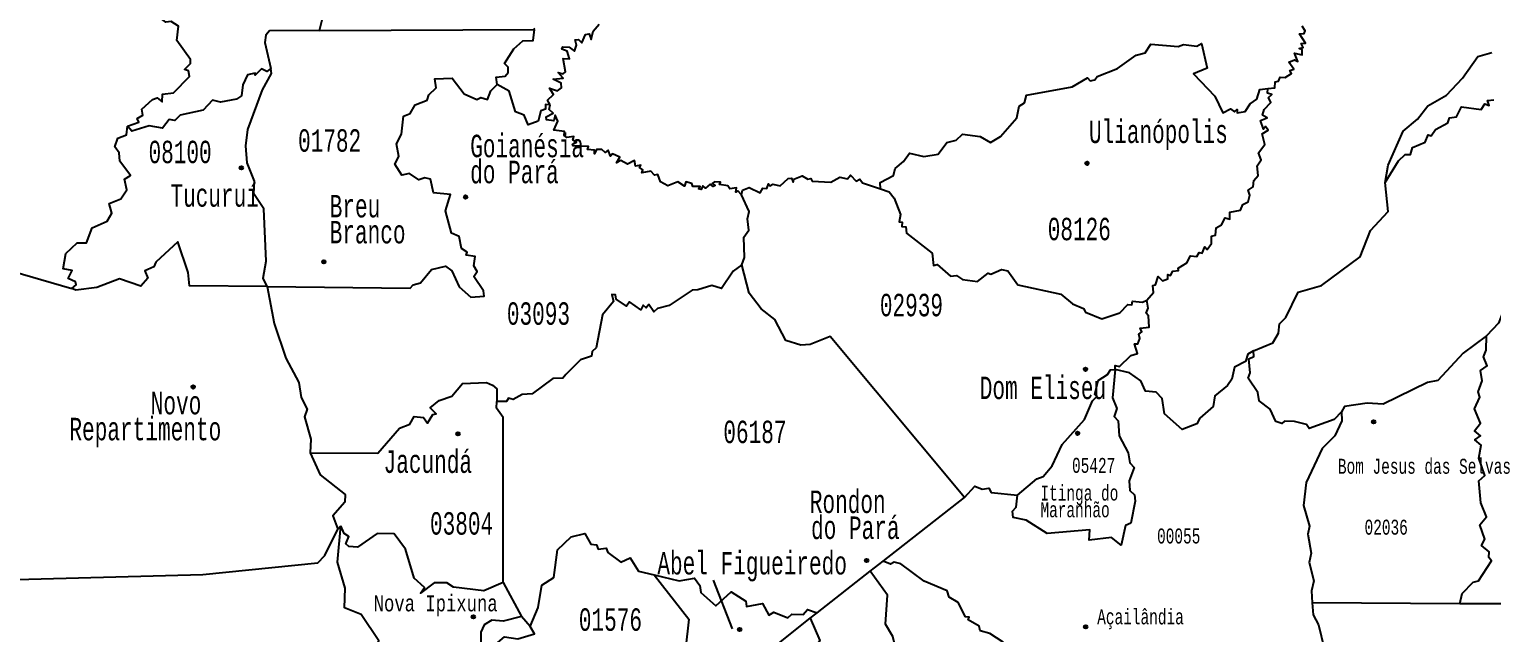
# Model space of a CAD drawing. Header units: millimetres. Extents: x 9851 to 10267, y 23387 to 23778.
# Drawn here: x 10088.58 to 10126.13, y 23675.17 to 23690.68 of the extents above; entities that cross this region are included whole.
import ezdxf
from ezdxf.enums import TextEntityAlignment as Align

# ---------------------------------------------------------------- set-up
doc = ezdxf.new("R2010")
doc.units = ezdxf.units.MM
doc.layers.add('3', color=7, linetype='Continuous')
doc.styles.add('MONOTXT', font='MONOTXT', dxfattribs={"height": 0.2})

# ---------------------------------------------------------------- blocks, each defined once
blk = doc.blocks.new('SEDE')
at = {"layer": '3', "color": 7, "linetype": 'Continuous'}
blk.add_circle((0, 0), 0.00451, dxfattribs=at)

msp = doc.modelspace()

# ---------------------------------------------------------------- linework, layer by layer
at = {"color": 7, "linetype": 'Continuous'}
for p, q in [((10096.031, 23690.644), (10101.552, 23690.667)), ((10101.552, 23690.667), (10101.532, 23690.692)), ((10110.503, 23677.014), (10112.595, 23678.649)), ((10096.501, 23677.832), (10096.577, 23677.925)), ((10110.173, 23676.755), (10110.503, 23677.014)), ((10100.752, 23676.467), (10101.223, 23675.595)), ((10106.636, 23675.279), (10106.152, 23676.524)), ((10108.809, 23675.687), (10110.173, 23676.755)), ((10108.633, 23675.547), (10108.809, 23675.687)), ((10125.314, 23675.915), (10121.523, 23675.946)), ((10130.644, 23675.935), (10125.314, 23675.915)), ((10101.441, 23675.335), (10101.223, 23675.595))]:
    msp.add_line(p, q, dxfattribs=at)
for points in [[(10091.101, 23688.187), (10091.392, 23688.29), (10091.349, 23688.381), (10091.492, 23688.469), (10091.466, 23688.622), (10091.745, 23688.871), (10091.868, 23688.912), (10091.994, 23688.812), (10092.003, 23689.005), (10092.283, 23689.04), (10092.697, 23689.466), (10092.667, 23689.608), (10092.565, 23689.638), (10092.724, 23689.793), (10092.722, 23689.899), (10092.365, 23690.391), (10092.412, 23690.756), (10092.223, 23690.874), (10092.09, 23690.86), (10091.727, 23691.119), (10091.671, 23691.54)], [(10096.031, 23690.644), (10096.152, 23691.12)], [(10100.59, 23689.254), (10100.568, 23689.449), (10100.801, 23689.467), (10100.875, 23689.564), (10100.88, 23689.699), (10100.782, 23689.793), (10101.026, 23690.177), (10101.249, 23690.381), (10101.52, 23690.388), (10101.552, 23690.667)], [(10101.959, 23688.732), (10101.886, 23688.855), (10102.041, 23688.996), (10101.935, 23689.165), (10102.144, 23689.097), (10102.248, 23689.17), (10102.234, 23689.291), (10102.03, 23689.39), (10102.29, 23689.42), (10102.164, 23689.562), (10102.29, 23689.531), (10102.352, 23689.586), (10102.287, 23689.921), (10102.447, 23689.916), (10102.388, 23690.111), (10102.252, 23690.161), (10102.283, 23690.221), (10102.445, 23690.218), (10102.577, 23690.109), (10102.634, 23690.271), (10102.596, 23690.401), (10102.686, 23690.411), (10102.766, 23690.328), (10102.864, 23690.539), (10102.96, 23690.556), (10103.006, 23690.409), (10103.058, 23690.625), (10103.212, 23690.81)], [(10120.381, 23689.157), (10120.562, 23689.167), (10120.571, 23689.328), (10120.657, 23689.345), (10120.698, 23689.447), (10120.827, 23689.44), (10120.986, 23689.536), (10120.949, 23689.615), (10121.052, 23689.648), (10120.922, 23689.826), (10121.07, 23689.891), (10121.148, 23689.846), (10121.063, 23690.058), (10121.267, 23690.02), (10121.267, 23690.144), (10121.19, 23690.18), (10121.287, 23690.21), (10121.238, 23690.312), (10121.347, 23690.317), (10121.197, 23690.56), (10121.319, 23690.569), (10121.338, 23690.637), (10121.26, 23690.751)], [(10096.031, 23690.644), (10094.747, 23690.637), (10094.654, 23690.528), (10094.627, 23690.334), (10094.78, 23689.666)], [(10110.433, 23686.575), (10110.43, 23686.739), (10110.773, 23686.921), (10110.815, 23687.095), (10111.029, 23687.276), (10111.18, 23687.493), (10111.55, 23687.406), (10111.915, 23687.466), (10112.137, 23687.766), (10112.38, 23687.827), (10112.543, 23687.98), (10112.997, 23687.924), (10113.264, 23687.766), (10113.522, 23687.921), (10113.935, 23688.404), (10113.998, 23688.696), (10114.132, 23688.788), (10114.185, 23688.986), (10115.356, 23689.199), (10115.75, 23689.428), (10115.82, 23689.353), (10115.942, 23689.373), (10116.004, 23689.461), (10116.519, 23689.667), (10117.001, 23690.013), (10117.23, 23690.067), (10117.38, 23690.294), (10118.08, 23690.23), (10118.213, 23690.283), (10118.56, 23690.237), (10118.677, 23690.308), (10118.825, 23689.672), (10118.473, 23689.532), (10119.019, 23688.956), (10119.227, 23688.526), (10119.422, 23688.635), (10119.524, 23688.554), (10119.593, 23688.611), (10119.597, 23688.527), (10119.799, 23688.564), (10119.926, 23688.764), (10120.1, 23688.877), (10120.178, 23689.125), (10120.381, 23689.157)], [(10123.392, 23686.743), (10123.472, 23687.189), (10123.859, 23688.059), (10124.228, 23688.362), (10124.492, 23688.71), (10124.971, 23688.983), (10125.383, 23689.42), (10125.774, 23689.978), (10126.134, 23690.08)], [(10094.78, 23689.666), (10094.677, 23689.589), (10094.546, 23689.655), (10094.383, 23689.498), (10094.377, 23689.544), (10094.184, 23689.504), (10094.066, 23689.251), (10094.033, 23688.966), (10093.902, 23688.88), (10093.488, 23688.802), (10093.282, 23688.854), (10093.048, 23688.595), (10092.457, 23688.472), (10092.317, 23688.336), (10092.175, 23688.359), (10092.003, 23688.139), (10091.662, 23688.194), (10091.215, 23688.061), (10091.101, 23688.187)], [(10094.688, 23684.068), (10094.588, 23684.284), (10094.659, 23684.718), (10094.607, 23686.066), (10094.343, 23686.447), (10094.363, 23686.774), (10094.174, 23687.246), (10094.142, 23687.685), (10094.193, 23688.097), (10094.571, 23689.116), (10094.799, 23689.543), (10094.78, 23689.666)], [(10094.688, 23684.068), (10098.362, 23684.022), (10098.438, 23684.114), (10098.626, 23684.163), (10098.912, 23684.501), (10099.264, 23684.587), (10099.43, 23684.47), (10099.615, 23684.064), (10099.917, 23683.792), (10100.262, 23683.816), (10100.241, 23683.959), (10099.998, 23684.326), (10100.084, 23684.454), (10099.992, 23684.596), (10100.026, 23684.835), (10099.8, 23684.869), (10099.827, 23684.954), (10099.682, 23685.046), (10099.614, 23685.353), (10099.421, 23685.435), (10099.266, 23686.009), (10099.393, 23686.43), (10098.959, 23686.478), (10098.879, 23686.828), (10098.74, 23686.863), (10098.58, 23686.806), (10098.342, 23686.967), (10098.147, 23686.93), (10097.963, 23687.211), (10098.068, 23687.405), (10098.012, 23687.734), (10098.137, 23687.983), (10098.185, 23688.445), (10098.361, 23688.515), (10098.487, 23688.732), (10098.794, 23688.85), (10098.836, 23688.994), (10099.028, 23689.174), (10098.997, 23689.406), (10099.435, 23689.419), (10099.744, 23689.02), (10100.075, 23688.871), (10100.171, 23688.919), (10100.347, 23688.871), (10100.431, 23689.097), (10100.59, 23689.254)], [(10101.959, 23688.732), (10101.838, 23688.747), (10101.837, 23688.621), (10101.713, 23688.583), (10101.649, 23688.313), (10101.388, 23688.224), (10101.283, 23688.467), (10101.063, 23688.554), (10100.902, 23689.089), (10100.59, 23689.254)], [(10117.276, 23683.716), (10117.448, 23683.915), (10117.432, 23684.092), (10117.5, 23684.113), (10117.567, 23684.328), (10117.68, 23684.216), (10117.813, 23684.269), (10117.817, 23684.373), (10117.881, 23684.349), (10117.94, 23684.463), (10118.086, 23684.476), (10118.082, 23684.54), (10118.306, 23684.674), (10118.393, 23684.854), (10118.558, 23684.837), (10118.615, 23684.942), (10118.692, 23684.927), (10118.763, 23685.086), (10118.82, 23685.017), (10118.933, 23685.174), (10118.935, 23685.365), (10119.037, 23685.386), (10119.055, 23685.579), (10119.194, 23685.653), (10119.289, 23685.828), (10119.404, 23685.8), (10119.405, 23685.979), (10119.683, 23686.032), (10119.736, 23686.171), (10119.875, 23686.242), (10119.923, 23686.41), (10119.874, 23686.541), (10120.002, 23686.631), (10120.02, 23686.787), (10120.134, 23686.918), (10120.108, 23687.167), (10120.208, 23687.322), (10120.141, 23687.504), (10120.301, 23687.717), (10120.235, 23687.992), (10120.391, 23688.083), (10120.325, 23688.175), (10120.274, 23688.106), (10120.194, 23688.331), (10120.365, 23688.397), (10120.245, 23688.47), (10120.286, 23688.618), (10120.455, 23688.792), (10120.398, 23688.925), (10120.487, 23689.003), (10120.376, 23689.038), (10120.381, 23689.157)], [(10123.392, 23686.743), (10123.733, 23687.299), (10123.907, 23687.458), (10124.043, 23687.455), (10124.1, 23687.639), (10124.423, 23687.773), (10124.502, 23687.961), (10124.572, 23687.935), (10124.69, 23688.102), (10125.002, 23688.276), (10125.048, 23688.397), (10125.226, 23688.428), (10125.352, 23688.687), (10125.862, 23688.617), (10125.953, 23688.757), (10126.065, 23688.715), (10126.018, 23688.844), (10126.188, 23688.861)], [(10106.869, 23686.424), (10106.77, 23686.523), (10106.719, 23686.495), (10106.738, 23686.6), (10106.565, 23686.575), (10106.516, 23686.658), (10106.302, 23686.686), (10106.326, 23686.747), (10106.172, 23686.753), (10106.113, 23686.713), (10106.19, 23686.666), (10106.14, 23686.634), (10106.067, 23686.699), (10105.942, 23686.598), (10105.876, 23686.658), (10105.834, 23686.557), (10105.764, 23686.574), (10105.806, 23686.639), (10105.622, 23686.637), (10105.591, 23686.715), (10105.44, 23686.759), (10105.4, 23686.648), (10105.233, 23686.757), (10104.973, 23686.652), (10104.785, 23686.759), (10104.719, 23686.942), (10104.635, 23686.93), (10104.536, 23687.027), (10104.312, 23686.984), (10104.337, 23687.069), (10104.248, 23687.121), (10104.285, 23687.186), (10104.145, 23687.156), (10104.117, 23687.302), (10103.941, 23687.207), (10103.769, 23687.306), (10103.66, 23687.244), (10103.747, 23687.388), (10103.554, 23687.48), (10103.508, 23687.418), (10103.447, 23687.567), (10103.371, 23687.508), (10103.285, 23687.584), (10103.144, 23687.583), (10103.089, 23687.476), (10103.096, 23687.574), (10102.915, 23687.589), (10102.94, 23687.666), (10102.547, 23687.682), (10102.525, 23687.728), (10102.63, 23687.775), (10102.541, 23687.824), (10102.56, 23687.92), (10102.381, 23687.897), (10102.31, 23687.943), (10102.325, 23688.052), (10102.046, 23688.082), (10102.15, 23688.315), (10102.085, 23688.471), (10102.047, 23688.325), (10101.857, 23688.352), (10101.854, 23688.43), (10102.029, 23688.522), (10101.93, 23688.612), (10101.959, 23688.732)], [(10089.672, 23684.017), (10089.785, 23684.108), (10089.77, 23684.192), (10089.583, 23684.276), (10089.684, 23684.481), (10089.449, 23684.523), (10089.522, 23684.918), (10089.813, 23685.186), (10090.047, 23685.191), (10090.199, 23685.577), (10090.578, 23685.747), (10090.7, 23685.953), (10090.63, 23686.203), (10090.93, 23686.317), (10091.083, 23686.552), (10091.026, 23686.822), (10091.177, 23686.92), (10090.903, 23687.29), (10090.889, 23687.503), (10090.777, 23687.659), (10090.858, 23687.877), (10091.073, 23687.961), (10091.101, 23688.187)], [(10106.869, 23686.424), (10106.893, 23686.544), (10107.062, 23686.614), (10107.347, 23686.477), (10107.419, 23686.598), (10107.516, 23686.586), (10107.563, 23686.706), (10107.597, 23686.65), (10107.674, 23686.701), (10107.858, 23686.658), (10108.068, 23686.846), (10108.154, 23686.853), (10108.197, 23686.75), (10108.212, 23686.823), (10108.428, 23686.914), (10108.568, 23686.822), (10108.645, 23686.846), (10108.685, 23686.77), (10109.158, 23686.751), (10109.395, 23686.874), (10109.591, 23686.836), (10109.662, 23686.928), (10109.809, 23686.775), (10109.902, 23686.826), (10109.973, 23686.729), (10110.433, 23686.575)], [(10110.433, 23686.575), (10110.661, 23686.496), (10110.784, 23686.337), (10110.95, 23685.914), (10110.915, 23685.729), (10110.992, 23685.725), (10110.983, 23685.606), (10111.089, 23685.603), (10111.108, 23685.441), (10111.766, 23684.927), (10111.8, 23684.604), (10111.895, 23684.632), (10112.233, 23684.33), (10112.385, 23684.348), (10112.542, 23684.244), (10112.926, 23684.195), (10113.202, 23684.412), (10113.267, 23684.383), (10113.544, 23684.505), (10113.703, 23684.468), (10113.962, 23684.111), (10115.065, 23683.868), (10115.365, 23683.624), (10115.649, 23683.506), (10115.702, 23683.413), (10116.118, 23683.24), (10116.583, 23683.393), (10116.785, 23683.606), (10116.894, 23683.596), (10116.906, 23683.689), (10117.167, 23683.662), (10117.276, 23683.716)], [(10120.012, 23682.42), (10120.509, 23682.62), (10120.657, 23682.872), (10120.682, 23683.113), (10120.842, 23683.271), (10121.159, 23683.924), (10121.761, 23684.096), (10122.755, 23684.832), (10123.022, 23685.503), (10123.475, 23685.998), (10123.392, 23686.743)], [(10080.82, 23682.084), (10081.019, 23682.244), (10081.1, 23682.134), (10081.567, 23682.072), (10081.812, 23681.924), (10082.572, 23681.847), (10083.058, 23682.26), (10083.6, 23682.376), (10083.768, 23682.542), (10083.939, 23682.601), (10083.938, 23682.706), (10084.024, 23682.71), (10081.942, 23686.261), (10089.672, 23684.017)], [(10106.877, 23684.623), (10106.944, 23684.813), (10106.929, 23685.332), (10107.059, 23685.515), (10107.018, 23685.808), (10107.066, 23685.995), (10106.869, 23686.424)], [(10094.688, 23684.068), (10092.693, 23684.085), (10092.661, 23684.429), (10092.392, 23685.213), (10091.831, 23684.696), (10091.777, 23684.573), (10091.548, 23684.468), (10091.623, 23684.286), (10091.445, 23684.079), (10090.899, 23684.266), (10090.316, 23684.046), (10089.779, 23683.975), (10089.672, 23684.017)], [(10106.877, 23684.623), (10106.654, 23684.463), (10106.353, 23684.018), (10106.103, 23684.092), (10105.75, 23683.983), (10105.604, 23683.97), (10105.009, 23683.581), (10104.709, 23683.502), (10104.619, 23683.414), (10104.49, 23683.607), (10104.423, 23683.524), (10104.343, 23683.592), (10104.286, 23683.473), (10103.996, 23683.675), (10103.918, 23683.565), (10103.653, 23683.742), (10103.633, 23683.857), (10103.542, 23683.867), (10103.583, 23683.68), (10103.298, 23683.341), (10103.133, 23682.49), (10103.035, 23682.403), (10103.02, 23682.277), (10102.731, 23682.185), (10102.355, 23681.808), (10102.282, 23681.711), (10102.019, 23681.703), (10101.493, 23681.315), (10101.237, 23681.297), (10101.002, 23681.168), (10100.888, 23681.198), (10100.83, 23681.111), (10100.586, 23681.114)], [(10112.595, 23678.649), (10109.147, 23682.787), (10108.629, 23682.575), (10108.388, 23682.565), (10108.008, 23682.685), (10107.723, 23683.224), (10107.375, 23683.499), (10107.064, 23683.901), (10106.877, 23684.623)], [(10094.688, 23684.068), (10094.865, 23683.117), (10095.166, 23682.225), (10095.5, 23681.602), (10095.562, 23681.221), (10095.713, 23680.918), (10095.643, 23680.723), (10095.807, 23680.144), (10095.789, 23679.794)], [(10116.461, 23681.935), (10116.46, 23682.039), (10116.572, 23682.013), (10116.864, 23682.297), (10117.033, 23682.349), (10116.96, 23682.593), (10117.04, 23682.599), (10117.094, 23682.737), (10117.067, 23682.844), (10117.148, 23682.908), (10117.102, 23683), (10117.334, 23683.023), (10117.319, 23683.315), (10117.254, 23683.38), (10117.312, 23683.515), (10117.276, 23683.716)], [(10126.708, 23683.648), (10126.424, 23683.438), (10126.302, 23683.129), (10125.995, 23682.803)], [(10125.995, 23682.803), (10125.397, 23682.353), (10124.744, 23681.65), (10124.481, 23681.602), (10123.344, 23681.048), (10122.934, 23681.068), (10122.353, 23680.989), (10122.274, 23680.848)], [(10125.314, 23675.915), (10125.373, 23676.183), (10125.652, 23676.476), (10125.79, 23676.507), (10126.128, 23677.024), (10126.056, 23677.112), (10126.066, 23677.255), (10125.865, 23677.418), (10125.95, 23677.575), (10125.826, 23677.947), (10125.993, 23678.153), (10125.853, 23678.515), (10125.802, 23679.075), (10125.955, 23679.215), (10125.803, 23679.663), (10125.862, 23679.995), (10125.7, 23680.128), (10125.839, 23680.233), (10125.685, 23680.359), (10125.845, 23680.559), (10125.689, 23680.922), (10125.828, 23681.223), (10125.784, 23681.367), (10125.882, 23681.642), (10125.843, 23681.911), (10126.017, 23682.03), (10125.916, 23682.258), (10125.99, 23682.431), (10125.995, 23682.803)], [(10120.012, 23682.42), (10119.867, 23682.333), (10119.808, 23682.138), (10119.523, 23681.994), (10119.455, 23681.686), (10119.342, 23681.522), (10119.022, 23681.264), (10118.976, 23680.985), (10118.633, 23680.684), (10118.559, 23680.538), (10118.186, 23680.399), (10117.732, 23680.801), (10117.665, 23681.189), (10117.514, 23681.354), (10117.239, 23681.384), (10117.12, 23681.648), (10116.834, 23681.854), (10116.461, 23681.935)], [(10122.274, 23680.848), (10122.089, 23680.649), (10121.44, 23680.425), (10121.375, 23680.521), (10121.068, 23680.601), (10120.81, 23680.61), (10120.738, 23680.548), (10120.586, 23680.598), (10120.438, 23680.915), (10120.158, 23681.13), (10120.125, 23681.35), (10119.877, 23681.712), (10119.932, 23681.852), (10119.895, 23682.212), (10120.024, 23682.273), (10120.012, 23682.42)], [(10116.461, 23681.935), (10116.39, 23681.206), (10116.509, 23680.932), (10116.433, 23680.727), (10116.54, 23680.616), (10116.565, 23680.23), (10116.794, 23679.796), (10116.838, 23679.536), (10116.952, 23679.416), (10116.825, 23679.078), (10116.84, 23678.827), (10116.96, 23678.716), (10116.975, 23678.551), (10116.866, 23677.989), (10116.726, 23677.932), (10116.612, 23677.422), (10116.372, 23677.621), (10115.791, 23677.553), (10115.815, 23677.819), (10114.713, 23677.728), (10114.177, 23678.069), (10113.842, 23678.134), (10113.826, 23678.299), (10113.922, 23678.397), (10113.957, 23678.711)], [(10113.957, 23678.711), (10114.453, 23679.131), (10114.612, 23679.192), (10114.847, 23679.459), (10115.102, 23680.012), (10115.675, 23680.651), (10115.876, 23681.13), (10115.995, 23681.247), (10115.941, 23681.296), (10116.022, 23681.656), (10116.264, 23681.804), (10116.34, 23681.929), (10116.461, 23681.935)], [(10095.789, 23679.794), (10097.53, 23679.79), (10098.084, 23680.428), (10098.353, 23680.535), (10098.466, 23680.728), (10098.702, 23680.707), (10098.809, 23680.56), (10098.943, 23680.782), (10099.024, 23680.794), (10098.87, 23680.954), (10099.108, 23681.141), (10099.433, 23681.255), (10099.7, 23681.581), (10100.32, 23681.601), (10100.474, 23681.534), (10100.589, 23681.444), (10100.586, 23681.114)], [(10100.752, 23676.467), (10100.752, 23680.704), (10100.574, 23680.943), (10100.586, 23681.114)], [(10122.274, 23680.848), (10122.281, 23680.622), (10122.105, 23680.235), (10121.779, 23679.908), (10121.369, 23679.037), (10121.297, 23678.446), (10121.454, 23677.916), (10121.409, 23677.707), (10121.495, 23677.221), (10121.446, 23676.981), (10121.564, 23676.505), (10121.499, 23676.253), (10121.523, 23675.946)], [(10095.789, 23679.794), (10096.049, 23679.235), (10096.69, 23678.726), (10096.683, 23678.527), (10096.372, 23678.178), (10096.501, 23677.832)], [(10112.595, 23678.649), (10112.858, 23678.942), (10113.048, 23678.864), (10113.216, 23678.889), (10113.277, 23678.781), (10113.957, 23678.711)], [(10097.643, 23672.862), (10097.561, 23673.203), (10097.563, 23674.03), (10097.474, 23674.42), (10097.474, 23674.791), (10097.555, 23674.968), (10097.099, 23675.64), (10096.67, 23675.819), (10096.688, 23676.323), (10096.492, 23676.984), (10096.577, 23677.925)], [(10100.752, 23676.467), (10100.253, 23676.25), (10099.475, 23676.35), (10099.304, 23676.457), (10098.974, 23676.459), (10098.625, 23676.195), (10098.729, 23676.338), (10098.462, 23676.578), (10098.238, 23677.319), (10097.95, 23677.714), (10097.513, 23677.728), (10097.005, 23677.37), (10096.784, 23677.39), (10096.705, 23677.458), (10096.785, 23677.647), (10096.664, 23677.725), (10096.577, 23677.925)], [(10087.601, 23676.522), (10093.037, 23676.669), (10095.987, 23676.969), (10096.17, 23677.159), (10096.501, 23677.832)], [(10101.441, 23675.335), (10101.65, 23675.82), (10101.745, 23676.398), (10102.045, 23676.594), (10102.147, 23677.306), (10102.49, 23677.635), (10102.842, 23677.721), (10102.997, 23677.45), (10103.143, 23677.435), (10103.191, 23677.319), (10103.39, 23677.346), (10103.433, 23677.232), (10103.767, 23676.992), (10104.006, 23677.095), (10104.226, 23676.758), (10104.627, 23676.659)], [(10115.12, 23673.837), (10113.784, 23674.501), (10113.624, 23674.713), (10113.584, 23674.932), (10113.241, 23675.158), (10112.995, 23675.228), (10112.972, 23675.34), (10112.69, 23675.503), (10112.71, 23675.574), (10112.62, 23675.585), (10112.434, 23675.951), (10112.203, 23676.086), (10112.147, 23676.25), (10111.56, 23676.504), (10110.956, 23676.949), (10110.789, 23676.989), (10110.692, 23676.939), (10110.503, 23677.014)], [(10104.627, 23676.659), (10105.265, 23676.508), (10105.661, 23676.577), (10105.8, 23676.389), (10105.822, 23676.206), (10106.206, 23675.865), (10106.599, 23676.228), (10106.979, 23675.985), (10107, 23675.846), (10107.41, 23675.926), (10107.569, 23675.629), (10107.7, 23675.701), (10108.054, 23675.561), (10108.157, 23675.654), (10108.452, 23675.644), (10108.562, 23675.769), (10108.809, 23675.687)], [(10104.627, 23676.659), (10105.512, 23675.528), (10105.43, 23674.765), (10105.614, 23674.565), (10105.58, 23674.411), (10105.708, 23674.139), (10105.932, 23673.842), (10106.117, 23673.804), (10106.237, 23673.674)], [(10111.383, 23672.401), (10111.635, 23672.647), (10111.603, 23672.804), (10111.741, 23672.857), (10111.817, 23673.041), (10111.892, 23673.057), (10111.641, 23673.3), (10111.101, 23674.169), (10110.942, 23674.268), (10110.958, 23674.708), (10110.816, 23674.832), (10110.75, 23675.079), (10110.567, 23675.397), (10110.617, 23676.143), (10110.173, 23676.755)], [(10121.523, 23675.946), (10121.549, 23675.631), (10121.682, 23675.377), (10121.83, 23674.779)], [(10101.223, 23675.595), (10100.752, 23675.472), (10100.46, 23675.494), (10100.263, 23675.375), (10100.176, 23675.194), (10100.178, 23674.938)], [(10100.83, 23671.964), (10100.923, 23672.101), (10100.813, 23672.175), (10100.806, 23672.379), (10100.535, 23673.032), (10100.58, 23673.294), (10100.733, 23673.565), (10100.74, 23673.93), (10100.693, 23674.123), (10100.483, 23674.409), (10100.614, 23674.928), (10100.784, 23675.068), (10101.124, 23675.022), (10101.552, 23675.151), (10101.441, 23675.335)], [(10106.237, 23673.674), (10106.425, 23673.816), (10106.41, 23674.03), (10106.483, 23674.044), (10106.566, 23673.94), (10106.753, 23674.055), (10108.633, 23675.547)], [(10108.633, 23675.547), (10108.883, 23674.977), (10108.803, 23674.85), (10108.817, 23674.576), (10108.635, 23674.399), (10108.511, 23674.128), (10108.634, 23673.965), (10108.592, 23673.909), (10108.654, 23673.861), (10108.698, 23673.566), (10108.803, 23673.522), (10108.712, 23673.451), (10108.715, 23673.111), (10108.545, 23672.864), (10108.611, 23672.49), (10108.507, 23672.441)]]:
    msp.add_lwpolyline(points, dxfattribs=at)
for p in [(10094.027, 23687.116), (10115.741, 23687.23), (10099.783, 23686.368), (10096.145, 23684.703), (10115.702, 23681.943), (10092.788, 23681.488), (10123.099, 23680.593), (10099.588, 23680.285), (10115.497, 23680.296), (10110.08, 23677.032), (10099.983, 23675.582), (10115.705, 23675.327), (10106.819, 23675.257)]:
    msp.add_point(p, dxfattribs=at)

# ---------------------------------------------------------------- block references
at = {"color": 7, "linetype": 'Continuous', "zscale": 10}
for p, xscale, yscale, rotation in [((10115.741, 23687.23), 9.999976952575878, 9.999976952575878, 0.3711288128824039), ((10094.027, 23687.116), 9.999981521645678, 9.999981521645678, 0.3319075384306651), ((10099.783, 23686.368), 10, 10, 0.3505835538880248), ((10096.145, 23684.703), 10, 10, 0.3484491558174168), ((10115.702, 23681.943), 9.999979409283286, 9.999979409283286, 0.4122176937671869), ((10092.788, 23681.488), 10, 10, 0.349516354973981), ((10123.099, 23680.593), 10, 10, 0.4348954887692831), ((10099.588, 23680.285), 9.999986715650502, 9.999986715650502, 0.3796663961130529), ((10115.497, 23680.296), 10, 10, 0.4239568042240081), ((10110.08, 23677.032), 10, 10, 0.4316939258069715), ((10099.983, 23675.582), 10.00001307345409, 10.00001307345409, 0.4018106730996456), ((10106.819, 23675.257), 10, 10, 0.4308935346443887), ((10115.705, 23675.327), 10, 10, 0.4602432412181757)]:
    msp.add_blockref('SEDE', p, dxfattribs=dict(at, xscale=xscale, yscale=yscale, rotation=rotation))

# ---------------------------------------------------------------- texts
at = {"color": 7, "linetype": 'Continuous', "style": 'MONOTXT'}
for s, height, width, p in [('01782', 0.5761, 0.65, (10096.292, 23687.819)), ('08100', 0.5761, 0.649997, (10092.453, 23687.524)), ('03093', 0.5764, 0.650001, (10101.654, 23683.374)), ('02939', 0.5764, 0.649997, (10111.231, 23683.592)), ('06187', 0.5766, 0.649999, (10107.212, 23680.334)), ('03804', 0.5768, 0.649998, (10099.68, 23677.984)), ('01576', 0.577, 0.65, (10103.502, 23675.514))]:
    msp.add_text(s, height=height, dxfattribs=dict(at, width=width)).set_placement(p, align=Align.MIDDLE)
at = {"color": 7, "linetype": 'Continuous', "style": 'MONOTXT', "width": 0.650002}
msp.add_text('Ulian%%243polis', height=0.57611, dxfattribs=at).set_placement((10115.79, 23687.754))
for s, height, p in [('Goian%%233sia ', 0.57729, (10099.901, 23687.389)), ('do Par%%225', 0.57729, (10099.901, 23686.721)), ('Breu ', 0.5774, (10096.294, 23685.844)), ('Branco', 0.5774, (10096.293, 23685.176))]:
    msp.add_text(s, height=height, rotation=359.9974, dxfattribs=at).set_placement(p)
at = {"color": 7, "linetype": 'Continuous', "style": 'MONOTXT'}
for s, height, width, p in [('Tucuru%%237', 0.57618, 0.65, (10094.475, 23686.695)), ('Jacund%%225', 0.57668, 0.649999, (10099.949, 23679.858))]:
    msp.add_text(s, height=height, dxfattribs=dict(at, width=width)).set_placement(p, align=Align.TOP_RIGHT)
at = {"color": 7, "linetype": 'Continuous', "style": 'MONOTXT', "width": 0.65}
msp.add_text('08126', height=0.5763, rotation=360, dxfattribs=at).set_placement((10115.541, 23685.545), align=Align.MIDDLE)
at = {"color": 7, "linetype": 'Continuous', "style": 'MONOTXT'}
for s, height, rotation, width, p in [('Dom Eliseu', 0.5765, 0, 0.649998, (10116.229, 23681.754)), ('Novo ', 0.5777, 359.9984, 0.649999, (10093.324, 23681.363)), ('Repartimento', 0.57767, 359.9984, 0.649999, (10093.51, 23680.695))]:
    msp.add_text(s, height=height, rotation=rotation, dxfattribs=dict(at, width=width)).set_placement(p, align=Align.TOP_RIGHT)
for s, height, width, p in [('05427', 0.3848, 0.667458, (10115.354, 23679.666)), ('Bom Jesus das Selvas', 0.38476, 0.667458, (10122.181, 23679.643)), ('00055', 0.3849, 0.667463, (10117.538, 23677.853)), ('Abel Figueiredo', 0.57688, 0.649998, (10104.707, 23677.249)), ('Nova Ipixuna', 0.41109, 0.74563, (10097.423, 23676.136))]:
    msp.add_text(s, height=height, dxfattribs=dict(at, width=width)).set_placement(p, align=Align.TOP_LEFT)
at = {"color": 7, "linetype": 'Continuous', "style": 'MONOTXT', "width": 0.649997}
for s, height, p in [('Rondon ', 0.577, (10110.894, 23678.251)), ('do Par%%225', 0.57701, (10110.926, 23677.584))]:
    msp.add_text(s, height=height, rotation=359.9984, dxfattribs=at).set_placement(p, align=Align.RIGHT)
at = {"color": 7, "linetype": 'Continuous', "style": 'MONOTXT'}
for s, height, rotation, width, p in [('Itinga do', 0.3848, 359.9992, 0.667466, (10114.544, 23678.956)), ('Maranh%%227o', 0.38476, 359.9992, 0.667466, (10114.544, 23678.526)), ('02036', 0.3848, 360, 0.667465, (10122.865, 23678.079)), ('A%%231ail%%226ndia', 0.38497, 0, 0.667468, (10116.001, 23675.776))]:
    msp.add_text(s, height=height, rotation=rotation, dxfattribs=dict(at, width=width)).set_placement(p, align=Align.TOP_LEFT)

doc.saveas('drawing.dxf')
